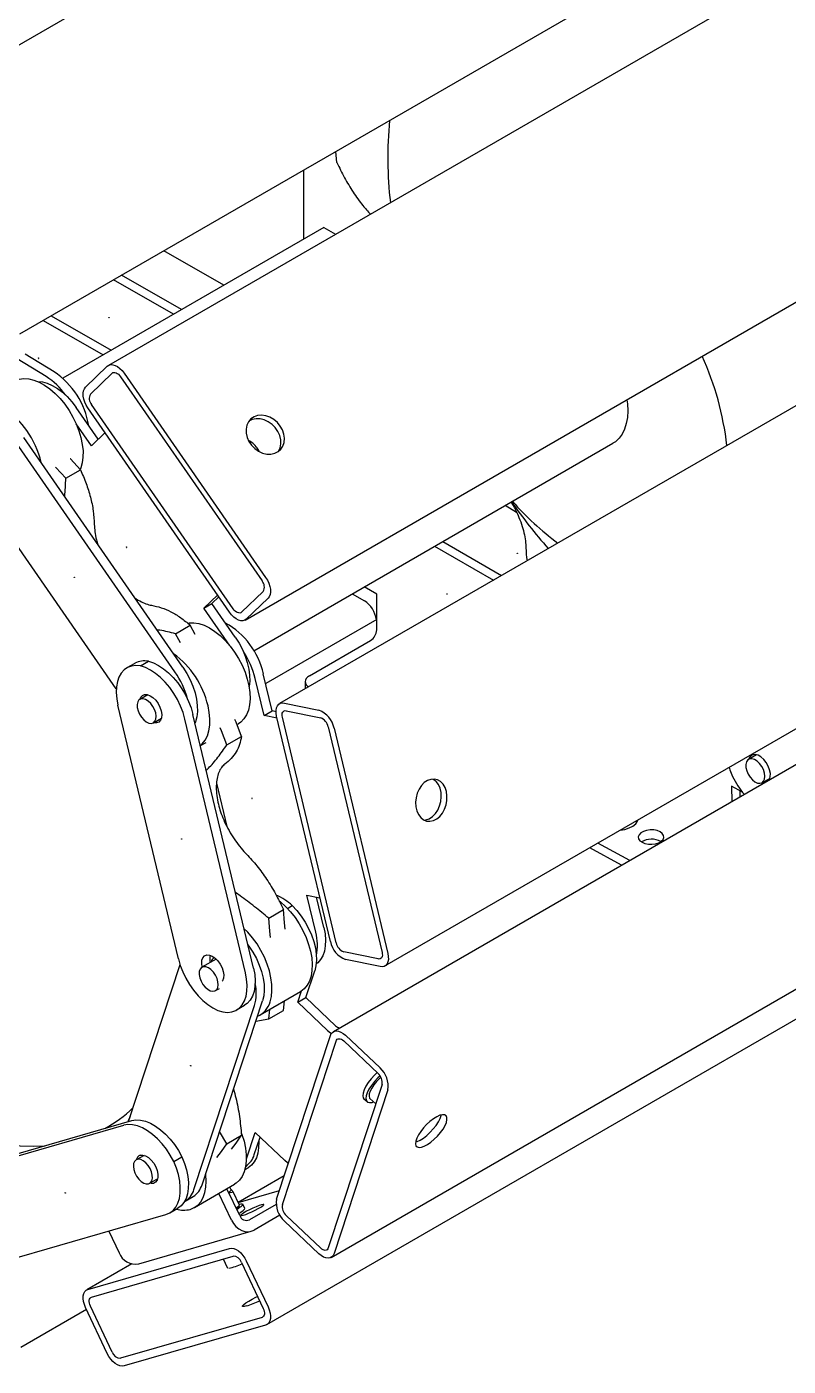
# Model space of a CAD drawing. Header units: millimetres. Extents: x 0 to 11880, y 0 to 8400.
# Drawn here: x 5049.8 to 5317.7, y 375.4 to 846.7 of the extents above; entities that cross this region are included whole.
import ezdxf

# ---------------------------------------------------------------- set-up
doc = ezdxf.new("R2010")
doc.units = ezdxf.units.MM
doc.header["$LTSCALE"] = 20

msp = doc.modelspace()

# ---------------------------------------------------------------- linework, layer by layer
at = {"color": 7, "linetype": 'Continuous', "lineweight": 25}
for p, q in [((5248.2, 956.41), (4979.5, 801.29)), ((5047.38, 738.64), (5316.08, 893.75)), ((5347.2, 882.63), (5078.5, 727.52)), ((5158.88, 798.9), (5158.52, 802.8)), ((5126.63, 637.92), (5395.33, 793.04)), ((5147.21, 771.95), (5147.21, 796.27)), ((5154.29, 776.04), (5062.42, 723)), ((5154.29, 776.04), (5158.41, 773.65)), ((5119.08, 755.71), (5098.02, 767.87)), ((5407.41, 763.61), (5138.71, 608.5)), ((5104.22, 747.14), (5083.16, 759.29)), ((5101.39, 745.5), (5080.33, 757.66)), ((5058.41, 745.01), (5079.47, 732.85)), ((5055.59, 743.37), (5076.65, 731.22)), ((5059.41, 725.25), (5049.16, 731.47)), ((5056.59, 723.61), (5046.34, 729.83)), ((5070.46, 719.87), (5078.1, 727.22)), ((5072.16, 717.42), (5079.8, 724.77)), ((5082.77, 723.55), (5132.54, 651.69)), ((5084.04, 724.77), (5133.82, 652.91)), ((5074.88, 701.55), (5067.14, 712.74)), ((5121.08, 640.67), (5071.31, 712.53)), ((5122.36, 641.89), (5072.59, 713.75)), ((5072.51, 699.26), (5067.16, 706.99)), ((5077.3, 703.87), (5072.51, 699.26)), ((5101.91, 619.65), (5045.93, 700.48)), ((5104.74, 621.29), (5048.75, 702.12)), ((5129.63, 627.14), (5256.02, 700.11)), ((5130.72, 698.52), (5131.41, 697.29)), ((5063.49, 687.8), (5068.65, 690.78)), ((5081.27, 613.73), (5035.84, 679.31)), ((5222.13, 675.81), (5218.03, 678.17)), ((5175.76, 516.2), (5444.46, 671.32)), ((5196.11, 665.52), (5216.8, 653.57)), ((5193.28, 663.89), (5213.97, 651.94)), ((5112.1, 642.1), (5116.89, 646.71)), ((5114.93, 643.73), (5117.35, 646.06)), ((5132.97, 648.01), (5125.33, 640.67)), ((5426.34, 648.2), (5157.64, 493.08)), ((5164.28, 647.15), (5168.57, 644.67)), ((5172.88, 647.08), (5168.53, 649.6)), ((5172.88, 634.43), (5172.88, 647.08)), ((5112.1, 642.1), (5114.93, 643.73)), ((5120.3, 630.26), (5112.1, 642.1)), ((5123.13, 631.89), (5114.93, 643.73)), ((5134.66, 645.56), (5127.02, 638.22)), ((5172.88, 638.09), (5133.83, 615.54)), ((5102.12, 633.1), (5107.28, 636.08)), ((5103.85, 629.91), (5102.12, 633.1)), ((5109.01, 632.89), (5107.28, 636.08)), ((5121.09, 629.06), (5120.3, 630.26)), ((5149.19, 618.3), (5170.76, 630.75)), ((5087.8, 622.69), (5084.97, 621.06)), ((5089.77, 621.77), (5092.59, 623.4)), ((5133.29, 604.29), (5130.17, 617.37)), ((5136.12, 605.93), (5133, 619.01)), ((5147.73, 616.26), (5147.73, 613.7)), ((5103.13, 518.71), (5081.85, 608)), ((5092.37, 611.63), (5089.57, 610.02)), ((5140.42, 608.71), (5152.55, 606.18)), ((5094.31, 601.79), (5097.12, 603.4)), ((5129.54, 515.43), (5108.25, 604.71)), ((5133.29, 604.29), (5136.12, 605.93)), ((5137.86, 603.34), (5133.29, 604.29)), ((5137.47, 605.64), (5136.12, 605.93)), ((5156.6, 524.77), (5137.67, 604.14)), ((5158.62, 524.35), (5139.69, 603.72)), ((5141.07, 606.01), (5153.19, 603.48)), ((5126.71, 513.79), (5105.42, 603.08)), ((5123.72, 601.15), (5124.21, 601.44)), ((5155.86, 600.35), (5174.78, 520.97)), ((5157.88, 599.93), (5176.8, 520.55)), ((5110.87, 593.74), (5112.84, 594.87)), ((5120.16, 594), (5125.32, 596.98)), ((5306.53, 590.53), (5303.73, 588.91)), ((5116.55, 580.54), (5120.19, 565.29)), ((5308.48, 580.68), (5311.28, 582.3)), ((5301.56, 577.37), (5297.71, 579.47)), ((5297.71, 579.47), (5297.83, 574.01)), ((5300.61, 577.89), (5300.66, 575.65)), ((5156.84, 413.69), (5425.54, 568.81)), ((5259.07, 551.63), (5247.82, 557.8)), ((5261.97, 553.31), (5250.72, 559.47)), ((5134.27, 390.06), (5402.97, 545.18)), ((5141.47, 536.46), (5143.19, 537.45)), ((5148.34, 541.15), (5152.92, 540.2)), ((5151.46, 528.07), (5148.34, 541.15)), ((5154.29, 529.71), (5151.73, 540.45)), ((5134.91, 533.05), (5140.08, 536.03)), ((5116.41, 518.64), (5111.41, 515.76)), ((5173.41, 518.69), (5161.28, 521.22)), ((5174.05, 515.98), (5161.93, 518.51)), ((5085.55, 461.47), (5103.71, 516.67)), ((5147.99, 505.06), (5151.11, 514.54)), ((5116.16, 507.53), (5117.58, 508.34)), ((5131.92, 499.01), (5146.06, 507.18)), ((5145.16, 503.43), (5146.48, 507.44)), ((5145.16, 503.43), (5147.99, 505.06)), ((5158.43, 495.18), (5147.99, 505.06)), ((5108.61, 437.58), (5129.89, 502.29)), ((5111.43, 439.21), (5132.72, 503.92)), ((5123.59, 500.73), (5126.41, 502.37)), ((5134.91, 497.6), (5135.25, 500.94)), ((5134.91, 497.6), (5140.08, 500.58)), ((5140.08, 500.58), (5140.42, 503.92)), ((5155.6, 493.55), (5145.16, 503.43)), ((5130.37, 496.78), (5134.91, 497.6)), ((5137.67, 434.18), (5156.6, 491.71)), ((5161.93, 491.81), (5174.05, 480.34)), ((5139.69, 432.27), (5158.62, 489.8)), ((5161.28, 489.84), (5173.41, 478.37)), ((5174.78, 474.5), (5155.86, 416.98)), ((5176.8, 472.59), (5157.88, 415.06)), ((5168.4, 469.51), (5169.48, 468.49)), ((5170.51, 469.58), (5172.53, 467.67)), ((5027.89, 443.98), (5083.88, 460.17)), ((5030.72, 445.61), (5086.7, 461.8)), ((5120.16, 453.68), (5117.58, 457.98)), ((5127.04, 448.35), (5130.11, 457.67)), ((5130.11, 457.67), (5140.55, 447.79)), ((5120.16, 453.68), (5125.32, 456.66)), ((5129.82, 449.82), (5131.86, 456.02)), ((5091.05, 449.58), (5088.25, 447.96)), ((5101.48, 447.4), (5104.31, 449.03)), ((5126.56, 444.59), (5127.67, 445.23)), ((5093, 439.74), (5095.8, 441.35)), ((5108.76, 431.22), (5122.9, 439.39)), ((5121.71, 437.49), (5121.26, 438.44)), ((5140.36, 442.35), (5124.19, 433.02)), ((5105.48, 433.46), (5108.31, 435.09)), ((5121.86, 426.73), (5117.38, 436.2)), ((5124.69, 428.36), (5120.21, 437.84)), ((5120.91, 436.35), (5122.41, 436.79)), ((5124.65, 432.05), (5122.41, 436.79)), ((5124.2, 433), (5138.66, 437.18)), ((5100.09, 429.31), (5102.92, 430.95)), ((5123.47, 430.94), (5124.65, 432.05)), ((5124.39, 431.52), (5124.62, 431.84)), ((5124.53, 431.9), (5124.65, 432.05)), ((5126.48, 430.91), (5125.8, 432.35)), ((5137.49, 432.32), (5128.08, 426.89)), ((5042.75, 412.54), (5098.73, 428.74)), ((5138.79, 428.5), (5129.78, 423.3)), ((5152.55, 414.97), (5140.42, 426.43)), ((5153.19, 416.93), (5141.07, 428.4)), ((5078.65, 422.93), (5082.27, 415.28)), ((5089.16, 411.41), (5128.75, 422.86)), ((5071.31, 402.42), (5121.08, 416.81)), ((5086.7, 411.38), (5070.85, 402.23)), ((5072.58, 399.72), (5122.35, 414.12)), ((5118.86, 413.11), (5120.24, 410.17)), ((5125.32, 411.91), (5132.96, 395.75)), ((5127.02, 412.41), (5134.66, 396.24)), ((5078.1, 379.88), (5070.46, 396.05)), ((5079.8, 380.37), (5072.16, 396.54)), ((5047.7, 382.13), (5070.75, 395.44)), ((5132.54, 392.56), (5082.77, 378.17)), ((5133.81, 389.87), (5084.04, 375.48))]:
    msp.add_line(p, q, dxfattribs=at)
at = {"color": 7, "linetype": 'Continuous', "lineweight": 25, "flags": 128}
for points in [[(5078.69, 744.24), (5078.67, 744.26), (5078.64, 744.29), (5078.63, 744.32), (5078.62, 744.36), (5078.63, 744.39), (5078.64, 744.4), (5078.67, 744.41), (5078.69, 744.4), (5078.72, 744.38), (5078.74, 744.35), (5078.76, 744.31), (5078.77, 744.28), (5078.76, 744.25), (5078.74, 744.23), (5078.72, 744.23), (5078.69, 744.24)], [(5053.88, 730.07), (5053.88, 730.04), (5053.9, 730), (5053.92, 729.97), (5053.95, 729.95), (5053.97, 729.94), (5054, 729.94), (5054.01, 729.96), (5054.02, 729.99), (5054.01, 730.02), (5054, 730.06), (5053.97, 730.09), (5053.95, 730.11), (5053.92, 730.12), (5053.9, 730.12), (5053.88, 730.1), (5053.88, 730.07)], [(5078.1, 727.22), (5078.67, 727.6), (5079.34, 727.78), (5080.09, 727.75), (5080.9, 727.52), (5081.73, 727.08), (5082.55, 726.46), (5083.33, 725.68), (5084.04, 724.77)], [(5045.44, 721.93), (5045.7, 722.08), (5047.15, 722.63), (5048.75, 722.86), (5050.47, 722.77), (5052.28, 722.36), (5054.14, 721.62), (5056.03, 720.59), (5057.91, 719.26), (5059.75, 717.68), (5061.5, 715.87), (5063.15, 713.85), (5064.66, 711.67), (5066.01, 709.36), (5067.17, 706.97), (5068.11, 704.53), (5068.84, 702.1), (5069.32, 699.71), (5069.56, 697.41), (5069.54, 695.24), (5069.27, 693.24), (5068.76, 691.43), (5068.54, 690.91)], [(5053.71, 721.82), (5055.27, 721.69), (5056.99, 721.24), (5058.76, 720.49), (5060.55, 719.43), (5062.31, 718.1), (5064.02, 716.52), (5065.64, 714.72), (5067.14, 712.74)], [(5079.8, 724.77), (5080.08, 724.96), (5080.42, 725.05), (5080.79, 725.04), (5081.2, 724.92), (5081.61, 724.7), (5082.02, 724.39), (5082.42, 724), (5082.77, 723.55)], [(5071.31, 712.53), (5070.7, 713.53), (5070.21, 714.59), (5069.86, 715.66), (5069.66, 716.71), (5069.62, 717.69), (5069.75, 718.56), (5070.03, 719.3), (5070.46, 719.87)], [(5049.78, 704.61), (5048.2, 706.72), (5046.49, 708.64), (5044.69, 710.34), (5042.83, 711.8), (5040.95, 712.98), (5039.06, 713.86), (5037.22, 714.44), (5035.45, 714.69), (5033.79, 714.62), (5032.26, 714.23), (5030.89, 713.52), (5030.69, 713.37)], [(5260.91, 715.43), (5261.07, 714.05), (5261.2, 711.55), (5261.07, 709.2), (5260.7, 707.02), (5260.08, 705.06), (5259.23, 703.33), (5258.16, 701.86), (5256.88, 700.67), (5256.02, 700.11)], [(5138.98, 706.19), (5137.95, 707.43), (5136.71, 708.48), (5135.33, 709.27), (5133.88, 709.78), (5132.41, 709.97), (5131.01, 709.85), (5129.73, 709.41), (5128.63, 708.68), (5127.77, 707.68), (5127.19, 706.48), (5126.91, 705.12), (5126.95, 703.66), (5127.3, 702.18), (5127.95, 700.75), (5128.86, 699.42), (5130.01, 698.27), (5131.32, 697.35), (5132.75, 696.69), (5134.21, 696.34), (5135.66, 696.3), (5137.01, 696.59), (5138.2, 697.18), (5139.18, 698.04), (5139.91, 699.15), (5140.34, 700.44), (5140.47, 701.86), (5140.27, 703.33), (5139.77, 704.8), (5138.98, 706.19)], [(5138.18, 697.17), (5138.31, 697.35), (5138.89, 698.55), (5139.17, 699.91), (5139.14, 701.37), (5138.79, 702.85), (5138.14, 704.28), (5137.22, 705.61), (5136.08, 706.76), (5134.76, 707.68), (5133.34, 708.34), (5131.87, 708.69), (5130.43, 708.72), (5129.08, 708.44), (5127.9, 707.86)], [(5068.65, 690.78), (5065.14, 694.62), (5065.07, 694.7)], [(5063.49, 687.8), (5059.98, 691.65), (5059.91, 691.72)], [(5084.93, 663.46), (5084.95, 663.48), (5084.95, 663.51), (5084.94, 663.55), (5084.92, 663.58), (5084.89, 663.61), (5084.87, 663.63), (5084.84, 663.63), (5084.82, 663.62), (5084.81, 663.6), (5084.81, 663.57), (5084.82, 663.53), (5084.83, 663.5), (5084.86, 663.47), (5084.89, 663.45), (5084.91, 663.45), (5084.93, 663.46)], [(5222.38, 661.29), (5222.35, 661.31), (5222.33, 661.34), (5222.31, 661.38), (5222.31, 661.41), (5222.31, 661.44), (5222.33, 661.46), (5222.35, 661.46), (5222.38, 661.45), (5222.41, 661.43), (5222.43, 661.4), (5222.44, 661.36), (5222.45, 661.33), (5222.44, 661.3), (5222.43, 661.28), (5222.41, 661.28), (5222.38, 661.29)], [(5066.45, 652.89), (5066.43, 652.92), (5066.42, 652.96), (5066.42, 652.99), (5066.44, 653.01), (5066.46, 653.02), (5066.48, 653.01), (5066.51, 653), (5066.53, 652.97), (5066.55, 652.93), (5066.56, 652.9), (5066.56, 652.87), (5066.55, 652.84), (5066.53, 652.84), (5066.5, 652.84), (5066.47, 652.86), (5066.45, 652.89)], [(5133.82, 652.91), (5134.43, 651.91), (5134.92, 650.85), (5135.27, 649.77), (5135.47, 648.73), (5135.5, 647.75), (5135.38, 646.87), (5135.09, 646.13), (5134.66, 645.56)], [(5197.56, 647.12), (5197.56, 647.09), (5197.58, 647.06), (5197.6, 647.02), (5197.63, 647), (5197.66, 646.99), (5197.68, 647), (5197.7, 647.01), (5197.7, 647.04), (5197.7, 647.08), (5197.68, 647.11), (5197.66, 647.14), (5197.63, 647.17), (5197.6, 647.18), (5197.58, 647.17), (5197.56, 647.15), (5197.56, 647.12)], [(5125.33, 640.67), (5125.05, 640.47), (5124.71, 640.38), (5124.33, 640.4), (5123.93, 640.52), (5123.51, 640.74), (5123.1, 641.05), (5122.71, 641.44), (5122.36, 641.89)], [(5106.34, 636.87), (5106.91, 636.96), (5108.59, 636.99), (5110.37, 636.7), (5112.21, 636.08), (5114.1, 635.16), (5115.98, 633.94), (5117.84, 632.45), (5119.63, 630.72), (5121.32, 628.78), (5122.89, 626.65), (5124.3, 624.39), (5125.53, 622.02), (5126.56, 619.6), (5127.37, 617.16), (5127.94, 614.75), (5128.27, 612.41), (5128.35, 610.19), (5128.18, 608.11), (5127.76, 606.23), (5127.09, 604.57), (5126.2, 603.17), (5125.09, 602.04), (5124.21, 601.44)], [(5127.02, 638.22), (5126.46, 637.83), (5125.79, 637.65), (5125.04, 637.68), (5124.23, 637.92), (5123.4, 638.36), (5122.58, 638.98), (5121.79, 639.76), (5121.08, 640.67)], [(5123.13, 631.89), (5124.48, 629.77), (5125.65, 627.54), (5126.62, 625.25), (5127.37, 622.95), (5127.89, 620.68), (5128.17, 618.48), (5128.2, 616.41), (5127.98, 614.53)], [(5092.59, 623.4), (5094.34, 622.83), (5096.12, 621.94), (5097.9, 620.77), (5099.64, 619.34), (5101.32, 617.66), (5102.89, 615.79), (5104.33, 613.74), (5105.61, 611.57), (5106.71, 609.31), (5107.59, 607.01), (5108.25, 604.71)], [(5089.77, 621.77), (5088.13, 621.9), (5086.6, 621.71), (5085.23, 621.2), (5084.02, 620.38), (5083.01, 619.26), (5082.21, 617.88), (5081.65, 616.25), (5081.32, 614.41), (5081.25, 612.39), (5081.42, 610.24), (5081.85, 608)], [(5105.42, 603.08), (5104.76, 605.37), (5103.88, 607.67), (5102.78, 609.93), (5101.5, 612.11), (5100.06, 614.15), (5098.49, 616.03), (5096.81, 617.71), (5095.07, 619.14), (5093.29, 620.31), (5091.51, 621.19), (5089.77, 621.77)], [(5104.74, 621.29), (5106.09, 619.16), (5107.26, 616.93), (5108.23, 614.64), (5108.99, 612.34), (5109.51, 610.07), (5109.78, 607.87), (5109.81, 605.8), (5109.59, 603.88), (5109.12, 602.16), (5108.96, 601.75)], [(5149.19, 618.3), (5148.57, 617.86), (5148.11, 617.36), (5147.82, 616.82), (5147.73, 616.26), (5147.82, 615.7), (5148.11, 615.16), (5148.57, 614.66), (5148.92, 614.39)], [(5095.14, 605.23), (5094.75, 606.41), (5094.14, 607.56), (5093.38, 608.58), (5092.51, 609.4), (5091.59, 609.96), (5090.7, 610.22), (5089.91, 610.16), (5089.26, 609.79), (5088.81, 609.12), (5088.6, 608.22), (5088.63, 607.15), (5088.91, 605.98), (5089.41, 604.81), (5090.1, 603.72), (5090.93, 602.79), (5091.83, 602.09), (5092.74, 601.67), (5093.59, 601.57), (5094.32, 601.79), (5094.87, 602.31), (5095.2, 603.1), (5095.3, 604.1), (5095.14, 605.23)], [(5089.59, 610.03), (5089.9, 610.77), (5090.48, 611.4), (5091.25, 611.71), (5092.17, 611.68), (5093.17, 611.31), (5094.18, 610.63), (5095.14, 609.68), (5095.97, 608.53), (5096.63, 607.26), (5097.06, 605.94), (5097.24, 604.69), (5097.15, 603.57), (5096.81, 602.66), (5096.23, 602.03), (5095.46, 601.73), (5094.54, 601.76), (5094.34, 601.8)], [(5137.67, 604.14), (5137.5, 605.18), (5137.49, 606.15), (5137.64, 607.01), (5137.94, 607.72), (5138.4, 608.27), (5138.98, 608.62), (5139.66, 608.77), (5140.42, 608.71)], [(5110.85, 593.8), (5111.53, 594.4), (5112.53, 595.67), (5113.31, 597.21), (5113.86, 598.98), (5114.15, 600.97), (5114.2, 603.12), (5114, 605.41), (5113.54, 607.79)], [(5139.69, 603.72), (5139.61, 604.24), (5139.6, 604.73), (5139.68, 605.15), (5139.83, 605.51), (5140.05, 605.79), (5140.34, 605.96), (5140.69, 606.04), (5141.07, 606.01)], [(5120.16, 594), (5118.25, 598.96), (5117.86, 599.94)], [(5125.32, 596.98), (5123.41, 601.94), (5123.02, 602.92)], [(5304.09, 589.06), (5303.44, 588.7), (5302.99, 588.04), (5302.77, 587.14), (5302.79, 586.07), (5303.07, 584.9), (5303.56, 583.73), (5304.25, 582.64), (5305.07, 581.7), (5305.97, 581), (5306.88, 580.58), (5307.74, 580.47), (5308.47, 580.68), (5309.03, 581.19), (5309.37, 581.98), (5309.46, 582.97), (5309.31, 584.1), (5308.92, 585.28), (5308.33, 586.43), (5307.56, 587.45), (5306.69, 588.28), (5305.78, 588.85), (5304.89, 589.12), (5304.09, 589.06)], [(5311.01, 581.62), (5311.1, 581.79), (5311.37, 582.76), (5311.38, 583.92), (5311.13, 585.2), (5310.63, 586.51), (5309.92, 587.76), (5309.05, 588.86), (5308.07, 589.74), (5307.05, 590.34), (5306.07, 590.62), (5305.19, 590.55), (5304.46, 590.15), (5303.94, 589.44), (5303.76, 588.93)], [(5296.84, 586.1), (5297.15, 585.18), (5298.08, 582.88)], [(5197.39, 577.59), (5196.92, 578.97), (5196.23, 580.15), (5195.34, 581.06), (5194.3, 581.66), (5193.15, 581.94), (5191.96, 581.86), (5190.77, 581.45), (5189.64, 580.71), (5188.63, 579.68), (5187.78, 578.41), (5187.13, 576.96), (5186.72, 575.39), (5186.55, 573.79), (5186.64, 572.21), (5186.99, 570.75), (5187.58, 569.47), (5188.38, 568.42), (5189.35, 567.65), (5190.45, 567.21), (5191.63, 567.11), (5192.82, 567.36), (5193.99, 567.94), (5195.06, 568.83), (5196, 569.98), (5196.75, 571.35), (5197.29, 572.87), (5197.58, 574.46), (5197.62, 576.06), (5197.39, 577.59)], [(5189.58, 567.53), (5190.21, 567.61), (5191.39, 568.03), (5192.52, 568.77), (5193.53, 569.8), (5194.38, 571.07), (5195.03, 572.52), (5195.45, 574.08), (5195.61, 575.69), (5195.52, 577.26), (5195.17, 578.72), (5194.58, 580.01), (5193.78, 581.06), (5192.81, 581.82), (5192.58, 581.95)], [(5308.51, 580.7), (5308.97, 580.61), (5309.23, 580.59)], [(5129.05, 575.09), (5129.07, 575.09), (5129.09, 575.11), (5129.1, 575.14), (5129.1, 575.17), (5129.08, 575.2), (5129.06, 575.24), (5129.03, 575.26), (5129.01, 575.27), (5128.98, 575.27), (5128.96, 575.26), (5128.96, 575.23), (5128.96, 575.2), (5128.97, 575.16), (5129, 575.13), (5129.02, 575.1), (5129.05, 575.09)], [(5258.45, 563.93), (5258.55, 563.94), (5260.2, 564.25), (5261.71, 564.76), (5263, 565.42), (5264.01, 566.23), (5264.69, 567.13), (5264.92, 567.67)], [(5104.21, 560.91), (5104.21, 560.94), (5104.22, 560.97), (5104.23, 560.98), (5104.26, 560.99), (5104.28, 560.97), (5104.31, 560.95), (5104.33, 560.92), (5104.35, 560.88), (5104.35, 560.85), (5104.34, 560.82), (5104.32, 560.81), (5104.3, 560.81), (5104.27, 560.82), (5104.25, 560.84), (5104.22, 560.87), (5104.21, 560.91)], [(5272.6, 563.4), (5271.57, 563.82), (5270.37, 564.05), (5269.09, 564.09), (5267.84, 563.91), (5266.72, 563.55), (5265.81, 563.03), (5265.2, 562.39), (5264.93, 561.68), (5265.02, 560.96), (5265.46, 560.29), (5266.23, 559.73), (5267.26, 559.31), (5268.46, 559.08), (5269.73, 559.05), (5270.99, 559.22), (5272.11, 559.58), (5273.02, 560.1), (5273.63, 560.74), (5273.9, 561.45), (5273.81, 562.17), (5273.36, 562.84), (5272.6, 563.4)], [(5138.63, 539.08), (5138.99, 538.78), (5140.81, 537.14), (5142.55, 535.27), (5144.16, 533.21), (5145.64, 531), (5146.94, 528.66), (5148.05, 526.26), (5148.94, 523.82), (5149.6, 521.39), (5150.03, 519.02), (5150.2, 516.75), (5150.12, 514.62), (5149.79, 512.66), (5149.22, 510.91), (5148.41, 509.41), (5147.38, 508.17), (5146.15, 507.23), (5146.06, 507.18)], [(5143.19, 537.45), (5144.83, 535.69), (5146.35, 533.74), (5147.73, 531.64), (5148.94, 529.42), (5149.95, 527.14), (5150.74, 524.84), (5151.31, 522.56), (5151.63, 520.35), (5151.71, 518.25), (5151.53, 516.3), (5151.11, 514.54)], [(5135.48, 526.22), (5135.33, 528.4), (5134.91, 533.05)], [(5140.64, 529.2), (5140.49, 531.38), (5140.08, 536.03)], [(5135.39, 503.59), (5135.85, 505.45), (5136.05, 507.5), (5136, 509.71), (5135.7, 512.03), (5135.16, 514.44), (5134.38, 516.87), (5133.38, 519.3), (5132.17, 521.68), (5130.78, 523.96), (5129.23, 526.1), (5127.55, 528.07), (5126.2, 529.43)], [(5154.29, 529.71), (5154.71, 527.46), (5154.89, 525.31), (5154.81, 523.29), (5154.49, 521.46), (5153.93, 519.83), (5153.13, 518.44), (5152.12, 517.33), (5151.62, 516.94)], [(5127.58, 523.65), (5127.96, 523.12), (5129.34, 521.02), (5130.55, 518.81), (5131.56, 516.53), (5132.36, 514.22), (5132.92, 511.94), (5133.24, 509.73), (5133.32, 507.63), (5133.14, 505.68), (5132.72, 503.92)], [(5103.13, 518.71), (5103.79, 516.42), (5104.68, 514.12), (5105.77, 511.86), (5107.05, 509.68), (5108.49, 507.64), (5110.07, 505.76), (5111.74, 504.09), (5113.49, 502.65), (5115.27, 501.48), (5117.05, 500.6), (5118.79, 500.02)], [(5111.5, 515.85), (5111.32, 517.1), (5111.4, 518.22), (5111.75, 519.13), (5112.33, 519.76), (5113.1, 520.07), (5114.02, 520.03), (5115.02, 519.67), (5116.03, 518.98), (5116.99, 518.04), (5117.82, 516.88), (5118.48, 515.61), (5118.91, 514.3), (5119.09, 513.04), (5119, 511.92), (5118.66, 511.02), (5118.55, 510.85)], [(5174.78, 520.97), (5174.87, 520.45), (5174.88, 519.97), (5174.8, 519.54), (5174.65, 519.18), (5174.42, 518.91), (5174.13, 518.73), (5173.79, 518.66), (5173.41, 518.69)], [(5176.8, 520.55), (5176.98, 519.51), (5176.99, 518.54), (5176.84, 517.69), (5176.53, 516.97), (5176.08, 516.43), (5175.5, 516.07), (5174.82, 515.92), (5174.05, 515.98)], [(5116.99, 508.61), (5117.15, 509.56), (5117.05, 510.67), (5116.72, 511.85), (5116.17, 513.01), (5115.44, 514.07), (5114.59, 514.95), (5113.68, 515.58), (5112.78, 515.92), (5111.95, 515.95), (5111.26, 515.65), (5110.76, 515.06), (5110.48, 514.22), (5110.45, 513.18), (5110.66, 512.03), (5111.11, 510.85), (5111.76, 509.73), (5112.55, 508.75), (5113.44, 507.99), (5114.35, 507.49), (5115.23, 507.31), (5115.99, 507.44), (5116.59, 507.89), (5116.99, 508.61)], [(5118.79, 500.02), (5120.43, 499.89), (5121.95, 500.08), (5123.33, 500.6), (5124.54, 501.42), (5125.55, 502.53), (5126.35, 503.91), (5126.91, 505.54), (5127.23, 507.38), (5127.31, 509.4), (5127.13, 511.55), (5126.71, 513.79)], [(5129.54, 515.43), (5129.96, 513.18), (5130.14, 511.03), (5130.06, 509.01), (5129.74, 507.17), (5129.17, 505.55), (5128.38, 504.16), (5127.37, 503.05), (5126.41, 502.37)], [(5155.6, 493.55), (5156.62, 492.74), (5156.99, 492.49)], [(5156.6, 491.71), (5156.92, 492.4), (5157.4, 492.92), (5157.99, 493.24), (5158.69, 493.36), (5159.46, 493.27), (5160.28, 492.97), (5161.11, 492.48), (5161.93, 491.81)], [(5158.62, 489.8), (5158.78, 490.14), (5159.02, 490.4), (5159.32, 490.56), (5159.66, 490.62), (5160.05, 490.58), (5160.46, 490.43), (5160.88, 490.18), (5161.28, 489.84)], [(5107.39, 481.15), (5107.41, 481.17), (5107.43, 481.18), (5107.46, 481.17), (5107.48, 481.15), (5107.51, 481.12), (5107.52, 481.09), (5107.53, 481.05), (5107.53, 481.02), (5107.52, 481), (5107.49, 480.99), (5107.47, 481), (5107.44, 481.02), (5107.42, 481.05), (5107.4, 481.08), (5107.39, 481.12), (5107.39, 481.15)], [(5173.08, 478.69), (5172.15, 477.81), (5170.98, 476.54), (5169.94, 475.22), (5169.09, 473.89), (5168.46, 472.64), (5168.09, 471.51), (5167.99, 470.55), (5168.17, 469.82), (5168.4, 469.51)], [(5174.07, 477.59), (5173.23, 476.8), (5172.06, 475.53), (5171.02, 474.2), (5170.17, 472.87), (5169.54, 471.62), (5169.17, 470.49), (5169.07, 469.53), (5169.25, 468.81), (5169.69, 468.33), (5170.38, 468.14), (5171.29, 468.23), (5171.78, 468.38)], [(5174.37, 477.09), (5173.89, 476.65), (5172.84, 475.57), (5171.91, 474.42), (5171.14, 473.26), (5170.58, 472.16), (5170.25, 471.17), (5170.18, 470.35), (5170.37, 469.75), (5170.51, 469.58)], [(5005.93, 466.7), (5011.28, 463.78), (5016.61, 461.19), (5021.91, 458.93), (5027.16, 457.02), (5032.36, 455.46), (5037.48, 454.26), (5042.52, 453.41), (5047.46, 452.92), (5052.29, 452.79), (5056.12, 452.96)], [(5086.7, 461.8), (5088.2, 462.05), (5089.82, 461.99), (5091.53, 461.59), (5093.29, 460.89), (5095.08, 459.89), (5096.85, 458.6), (5098.57, 457.06), (5100.2, 455.3), (5101.73, 453.35), (5103.1, 451.24), (5104.31, 449.03)], [(5197.39, 461.18), (5197.62, 462.16), (5197.58, 462.95), (5197.29, 463.52), (5196.75, 463.83), (5196, 463.88), (5195.06, 463.66), (5193.99, 463.18), (5192.82, 462.46), (5191.63, 461.54), (5190.45, 460.45), (5189.35, 459.26), (5188.38, 458.02), (5187.58, 456.78), (5186.99, 455.6), (5186.64, 454.54), (5186.55, 453.65), (5186.71, 452.96), (5187.13, 452.52), (5187.78, 452.34), (5188.63, 452.43), (5189.64, 452.78), (5190.77, 453.38), (5191.95, 454.21), (5193.15, 455.22), (5194.29, 456.36), (5195.34, 457.58), (5196.23, 458.83), (5196.92, 460.05), (5197.39, 461.18)], [(5186.6, 454.34), (5187.1, 454.48), (5188.17, 454.96), (5189.34, 455.68), (5190.53, 456.6), (5191.71, 457.69), (5192.81, 458.88), (5193.78, 460.12), (5194.58, 461.36), (5195.17, 462.54), (5195.52, 463.6), (5195.56, 463.8)], [(5101.48, 447.4), (5100.27, 449.61), (5098.9, 451.71), (5097.38, 453.67), (5095.74, 455.43), (5094.02, 456.97), (5092.25, 458.25), (5090.46, 459.26), (5088.7, 459.96), (5086.99, 460.35), (5085.37, 460.42), (5083.88, 460.17)], [(5125.37, 457.21), (5125.47, 456.95), (5126.22, 454.51), (5126.74, 452.11), (5127, 449.8), (5127.02, 447.61), (5126.78, 445.58), (5126.3, 443.75), (5125.58, 442.15), (5124.63, 440.81), (5123.47, 439.76), (5122.9, 439.39)], [(5116.61, 448.79), (5118.25, 450.94), (5120.16, 453.68)], [(5121.77, 451.77), (5123.41, 453.92), (5125.32, 456.66)], [(5131.37, 454.53), (5131.38, 454.29), (5131.35, 452.25), (5131.08, 450.37), (5130.56, 448.7), (5129.8, 447.27), (5128.83, 446.1), (5127.67, 445.23)], [(5092.64, 439.58), (5093.29, 439.95), (5093.75, 440.61), (5093.97, 441.51), (5093.94, 442.58), (5093.67, 443.74), (5093.17, 444.92), (5092.48, 446.01), (5091.66, 446.94), (5090.76, 447.65), (5089.85, 448.07), (5089, 448.18), (5088.27, 447.97), (5087.71, 447.45), (5087.37, 446.67), (5087.27, 445.67), (5087.42, 444.55), (5087.81, 443.37), (5088.41, 442.22), (5089.17, 441.2), (5090.04, 440.37), (5090.95, 439.8), (5091.84, 439.53), (5092.64, 439.58)], [(5089.71, 449.61), (5090.59, 449.67), (5091.58, 449.39), (5092.59, 448.8), (5093.57, 447.91), (5094.44, 446.81), (5095.15, 445.57), (5095.65, 444.26), (5095.9, 442.98), (5095.89, 441.81), (5095.62, 440.84), (5095.1, 440.13), (5094.38, 439.73), (5093.49, 439.66), (5093.03, 439.75)], [(5104.31, 449.03), (5105.23, 446.73), (5105.94, 444.43), (5106.41, 442.18), (5106.63, 440), (5106.6, 437.96), (5106.32, 436.08), (5105.8, 434.41), (5105.05, 432.98), (5104.08, 431.82), (5102.92, 430.95)], [(5141.82, 446.81), (5141.56, 446.98), (5140.55, 447.79)], [(5098.73, 428.74), (5100.08, 429.31), (5101.25, 430.18), (5102.22, 431.35), (5102.98, 432.78), (5103.5, 434.45), (5103.77, 436.33), (5103.8, 438.37), (5103.58, 440.54), (5103.11, 442.8), (5102.41, 445.1), (5101.48, 447.4)], [(5107.25, 430.58), (5108.68, 431.18), (5109.93, 432.08), (5110.99, 433.28), (5111.83, 434.76), (5112.43, 436.47), (5112.79, 438.41), (5112.9, 440.52), (5112.76, 442.78), (5112.72, 443.11)], [(5126.73, 445.29), (5126.98, 445.64), (5127.23, 446.06)], [(5063.27, 436.45), (5063.29, 436.45), (5063.32, 436.43), (5063.35, 436.41), (5063.37, 436.37), (5063.38, 436.34), (5063.38, 436.3), (5063.37, 436.28), (5063.35, 436.27), (5063.33, 436.27), (5063.3, 436.28), (5063.27, 436.31), (5063.25, 436.34), (5063.24, 436.38), (5063.24, 436.41), (5063.25, 436.43), (5063.27, 436.45)], [(5123.65, 430.57), (5124.44, 431.07), (5125.21, 431.62), (5125.68, 432.04), (5125.81, 432.32), (5125.6, 432.45), (5125.06, 432.4), (5124.48, 432.27)], [(5124.33, 429.13), (5125.12, 429.63), (5125.89, 430.18), (5126.36, 430.61), (5126.49, 430.89), (5126.48, 430.91)], [(5125.96, 428.52), (5126.81, 428.8), (5127.84, 429.21), (5128.99, 429.71), (5130.14, 430.27), (5131.21, 430.83), (5132.12, 431.35), (5132.78, 431.79), (5133.15, 432.12), (5133.2, 432.3), (5132.92, 432.33), (5132.33, 432.2), (5131.48, 431.91), (5130.45, 431.51), (5129.31, 431.01), (5128.15, 430.45), (5127.08, 429.89), (5126.17, 429.37), (5125.51, 428.93), (5125.14, 428.6), (5125.09, 428.42), (5125.38, 428.39), (5125.96, 428.52)], [(5121.86, 426.73), (5122.53, 425.56), (5123.37, 424.54), (5124.34, 423.72), (5125.41, 423.12), (5126.53, 422.77), (5127.66, 422.69), (5128.76, 422.86), (5129.78, 423.3)], [(5121.08, 416.81), (5121.79, 416.9), (5122.57, 416.78), (5123.4, 416.45), (5124.23, 415.93), (5125.03, 415.23), (5125.79, 414.39), (5126.46, 413.44), (5127.02, 412.41)], [(5157.88, 415.06), (5157.55, 414.37), (5157.08, 413.85), (5156.48, 413.53), (5155.78, 413.41), (5155.01, 413.5), (5154.19, 413.8), (5153.36, 414.29), (5152.55, 414.97)], [(5155.86, 416.98), (5155.69, 416.63), (5155.46, 416.37), (5155.16, 416.21), (5154.81, 416.15), (5154.42, 416.19), (5154.01, 416.34), (5153.6, 416.59), (5153.19, 416.93)], [(5070.46, 396.05), (5070.03, 397.12), (5069.75, 398.19), (5069.62, 399.21), (5069.65, 400.15), (5069.85, 400.97), (5070.2, 401.63), (5070.7, 402.12), (5071.31, 402.42)], [(5072.16, 396.54), (5071.94, 397.07), (5071.8, 397.61), (5071.74, 398.12), (5071.75, 398.59), (5071.85, 399), (5072.03, 399.33), (5072.27, 399.58), (5072.58, 399.72)], [(5127.1, 396.59), (5126.31, 396.4), (5125.81, 396.36), (5125.61, 396.47), (5125.74, 396.74), (5126.17, 397.14), (5126.9, 397.65), (5127.88, 398.26), (5129.07, 398.94), (5130.42, 399.65), (5130.99, 399.93)], [(5134.66, 396.24), (5135.09, 395.17), (5135.38, 394.1), (5135.5, 393.08), (5135.47, 392.14), (5135.27, 391.32), (5134.92, 390.65), (5134.43, 390.16), (5133.81, 389.87)], [(5132.96, 395.75), (5133.18, 395.21), (5133.32, 394.68), (5133.38, 394.17), (5133.37, 393.7), (5133.27, 393.29), (5133.09, 392.96), (5132.85, 392.71), (5132.54, 392.56)], [(5084.04, 375.48), (5083.33, 375.39), (5082.55, 375.51), (5081.73, 375.84), (5080.89, 376.36), (5080.09, 377.05), (5079.33, 377.9), (5078.66, 378.85), (5078.1, 379.88)]]:
    msp.add_lwpolyline(points, dxfattribs=at)
at = {"color": 7, "linetype": 'Continuous', "lineweight": 25}
for centre, radius, start, end in [((5314.32, 800.67), 137.54, 174.5682, 186.6332), ((5189.31, 686.74), 107.54, 6.7354, 24.1535), ((5043.22, 702.68), 24.84, 35.38, 57.4322), ((5043.77, 701.81), 28.17, 9.1877, 56.2766), ((5074.89, 715.88), 3.14, 150.4774, 222.6743), ((5022.82, 685.75), 32.9, 13.3134, 34.969), ((5124.21, 694.02), 7.91, 34.6157, 63.3331), ((5410.43, 816.4), 234.34, 215.7578, 220.8719), ((5296.29, 745.94), 100.54, 221.2136, 233.5942), ((5130.23, 649.56), 3.14, 330.4774, 42.6743), ((5163.49, 636.81), 9.36, 7.4462, 57.1407), ((5106.49, 613.12), 27.16, 12.5143, 60.8966), ((5168.28, 634.63), 4.61, 302.6055, 357.3945), ((5101.21, 610.17), 29.84, 13.966, 33.9024), ((5091.15, 616.63), 6.93, 77.9731, 118.909), ((5082.54, 600.4), 31.87, 13.4032, 53.6616), ((5077.51, 602.6), 29.77, 14.8625, 34.9476), ((5149.63, 598.29), 8.41, 11.2019, 69.6856), ((5151.73, 599.53), 4.21, 11.2019, 69.6856), ((5325.39, 596.28), 30.42, 206.1224, 220.4237), ((5269.58, 554.03), 6.8, 61.1834, 121.3325), ((5130.89, 524.54), 17.83, 46.3908, 68.0846), ((5134.52, 523.53), 17.54, 347.9046, 15.0089), ((5164.85, 526.4), 8.41, 191.2019, 249.6856), ((5162.74, 525.16), 4.21, 191.2019, 249.6856), ((5119.58, 518.87), 5.43, 168.2481, 195.2224), ((5116.79, 517.16), 2.21, 116.0533, 168.3768), ((5114.5, 506.67), 16.01, 344.1067, 12.3501), ((5128.02, 505.62), 7.65, 292.5988, 344.6266), ((5161.05, 498.02), 3.86, 227.1924, 251.696), ((5170.64, 475.21), 4.21, 350.3156, 48.7959), ((5168.51, 474.01), 8.41, 350.3156, 48.7959), ((5053.71, 501.8), 48.79, 298.8812, 313.2217), ((5094.67, 458.26), 9.86, 150.4119, 161.3831), ((5090.41, 447.55), 2.18, 108.9225, 168.5439), ((5122.97, 451.76), 7.11, 302.728, 344.1668), ((5104.62, 441.14), 7.08, 301.3955, 344.2217), ((5101.83, 439.48), 7.04, 299.3575, 344.3017), ((5120.14, 438.15), 1.7, 292.9128, 337.2672), ((5145.96, 432.76), 8.41, 170.3156, 228.7959), ((5104.97, 439.32), 9.03, 253.5926, 284.6224), ((5121.45, 434.14), 3.94, 301.9932, 318.2161), ((5143.84, 431.56), 4.21, 170.3156, 228.7959), ((5127.06, 429.18), 2.5, 198.9613, 294.2159), ((5088.07, 417.54), 6.22, 201.262, 280.1637), ((5118.14, 425.93), 16.25, 279.7035, 297.088), ((5122.33, 410.98), 3.14, 17.3222, 89.5272), ((5115.33, 433.73), 38.96, 287.5789, 294.8691), ((5082.79, 381.31), 3.14, 197.3222, 269.5272)]:
    msp.add_arc(centre, radius, start, end, dxfattribs=at)
for points, knots in [([(5158.88, 798.9), (5159.75, 797.1), (5161.49, 793.48), (5164.57, 788.42), (5167.61, 784.11), (5169.79, 781.72), (5170.69, 780.74)], [0, 0, 0, 0, 0.2657225, 0.5334787, 0.8080915, 1, 1, 1, 1]), ([(5068.65, 690.78), (5069.35, 689.18), (5070.76, 685.97), (5072.25, 681.15), (5073.28, 676.31), (5073.45, 673.14), (5073.54, 671.55)], [0, 0, 0, 0, 0.244841, 0.491556, 0.744588, 1, 1, 1, 1]), ([(5063.15, 681.33), (5063.15, 681.36), (5063.35, 683.45), (5063.42, 685.64), (5063.49, 687.8)], [0, 0, 0, 0, 0.012948, 1, 1, 1, 1]), ([(5220.17, 679.41), (5220.28, 679.25), (5220.94, 678.24), (5222.01, 676.16), (5223.32, 673.19), (5224.34, 670.13), (5225.04, 667.18), (5225.35, 664.94), (5225.4, 663.74), (5225.41, 663.38)], [0, 0, 0, 0, 0.030628, 0.193107, 0.372515, 0.557157, 0.735999, 0.920078, 1, 1, 1, 1]), ([(5073.54, 671.55), (5073.59, 670.72), (5073.7, 669.04), (5074.15, 666.59), (5074.63, 664.99), (5074.81, 664.42)], [0, 0, 0, 0, 0.382603, 0.776323, 1, 1, 1, 1]), ([(5225.41, 663.38), (5225.44, 661.87), (5225.47, 660.34), (5225.78, 658.77), (5225.78, 658.76)], [0, 0, 0, 0, 0.993283, 1, 1, 1, 1]), ([(5087.78, 645.78), (5087.99, 645.62), (5088.97, 644.89), (5090.68, 644.03), (5092.4, 643.37), (5093.33, 643.18), (5093.61, 643.12)], [0, 0, 0, 0, 0.104359, 0.466065, 0.838361, 1, 1, 1, 1]), ([(5093.61, 643.12), (5094.78, 642.88), (5097.12, 642.4), (5100.56, 640.89), (5103.97, 638.86), (5106.17, 637.01), (5107.28, 636.08)], [0, 0, 0, 0, 0.2445094, 0.4912196, 0.7445445, 1, 1, 1, 1]), ([(5102.12, 633.1), (5100.26, 633.56), (5098.05, 634.11), (5095.93, 634.44), (5095.59, 634.49)], [0, 0, 0, 0, 0.840664, 1, 1, 1, 1]), ([(5112.93, 585.09), (5113.18, 585.32), (5114.61, 586.65), (5117.07, 589.58), (5119.13, 592.52), (5120.16, 594)], [0, 0, 0, 0, 0.094565, 0.545387, 1, 1, 1, 1]), ([(5125.32, 596.98), (5125.13, 596.01), (5124.73, 594.06), (5123.51, 591.47), (5121.82, 589.13), (5120.22, 587.85), (5119.42, 587.21)], [0, 0, 0, 0, 0.244841, 0.491556, 0.744588, 1, 1, 1, 1]), ([(5119.42, 587.21), (5119.02, 586.84), (5118.2, 586.1), (5117.29, 584.36), (5116.67, 582.21), (5116.39, 579.7), (5116.48, 576.89), (5116.82, 574.66), (5117.12, 573.38), (5117.18, 573.14)], [0, 0, 0, 0, 0.15797, 0.32053, 0.478506, 0.641047, 0.799358, 0.962222, 1, 1, 1, 1]), ([(5117.18, 573.14), (5117.42, 572.24), (5117.92, 570.41), (5119.05, 567.52), (5120.49, 564.55), (5122.23, 561.63), (5124.16, 558.89), (5125.8, 556.9), (5126.79, 555.85), (5127.09, 555.53)], [0, 0, 0, 0, 0.140837, 0.284842, 0.443853, 0.607502, 0.766012, 0.929162, 1, 1, 1, 1]), ([(5127.09, 555.53), (5128.33, 554.18), (5130.84, 551.47), (5134.22, 546.77), (5137.36, 541.66), (5139.17, 537.91), (5140.08, 536.03)], [0, 0, 0, 0, 0.244509, 0.49122, 0.744545, 1, 1, 1, 1]), ([(5134.91, 533.05), (5133.26, 534.4), (5129.93, 537.09), (5125.98, 540.1), (5123.73, 541.7), (5123.18, 542.08)], [0, 0, 0, 0, 0.4287932, 0.8608682, 1, 1, 1, 1]), ([(5122.5, 472.84), (5122.79, 471.82), (5123.7, 468.67), (5124.68, 463.25), (5125.11, 458.87), (5125.32, 456.66)], [0, 0, 0, 0, 0.193101, 0.594861, 1, 1, 1, 1]), ([(5121.65, 437.55), (5121.66, 437.54), (5121.84, 437.45), (5122.14, 437.11), (5122.41, 436.79)], [0, 0, 0, 0, 0.070215, 1, 1, 1, 1]), ([(5120.27, 410.19), (5120.29, 410.13), (5120.35, 409.98), (5120.48, 409.94), (5120.55, 409.92)], [0, 0, 0, 0, 0.433719, 1, 1, 1, 1])]:
    msp.add_open_spline(points, degree=3, knots=knots, dxfattribs=at)

doc.saveas('drawing.dxf')
